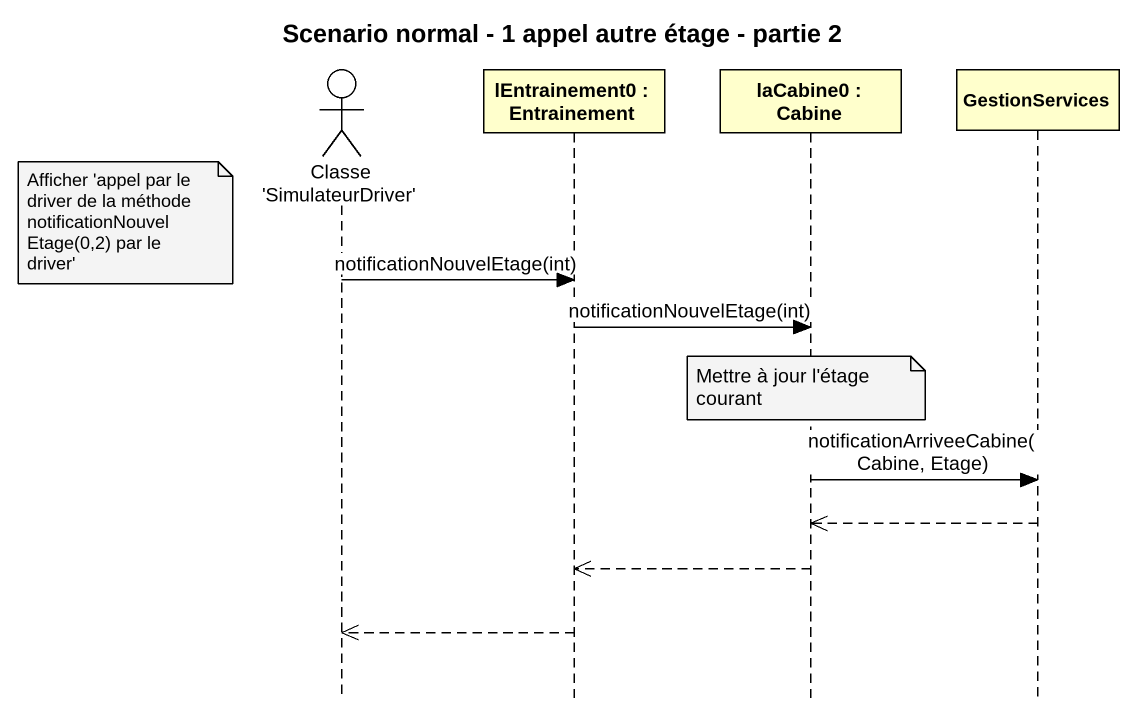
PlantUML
@startuml
title Scenario normal - 1 appel autre étage - partie 2
hide footbox
actor "Classe 'SimulateurDriver'" as Classe_SimulateurDriver
participant "lEntrainement0 : Entrainement" as lEntrainement0
participant "laCabine0 : Cabine" as laCabine0
participant GestionServices

note left of Classe_SimulateurDriver : Afficher 'appel par le driver de la méthode notificationNouvelEtage(0,2) par le driver'
Classe_SimulateurDriver -> lEntrainement0 : notificationNouvelEtage(int)
lEntrainement0 -> laCabine0 : notificationNouvelEtage(int)
note over laCabine0 : Mettre à jour l'étage courant
laCabine0 -> GestionServices : notificationArriveeCabine(Cabine, Etage)
GestionServices -->> laCabine0
laCabine0 -->> lEntrainement0
lEntrainement0 -->> Classe_SimulateurDriver
@enduml
